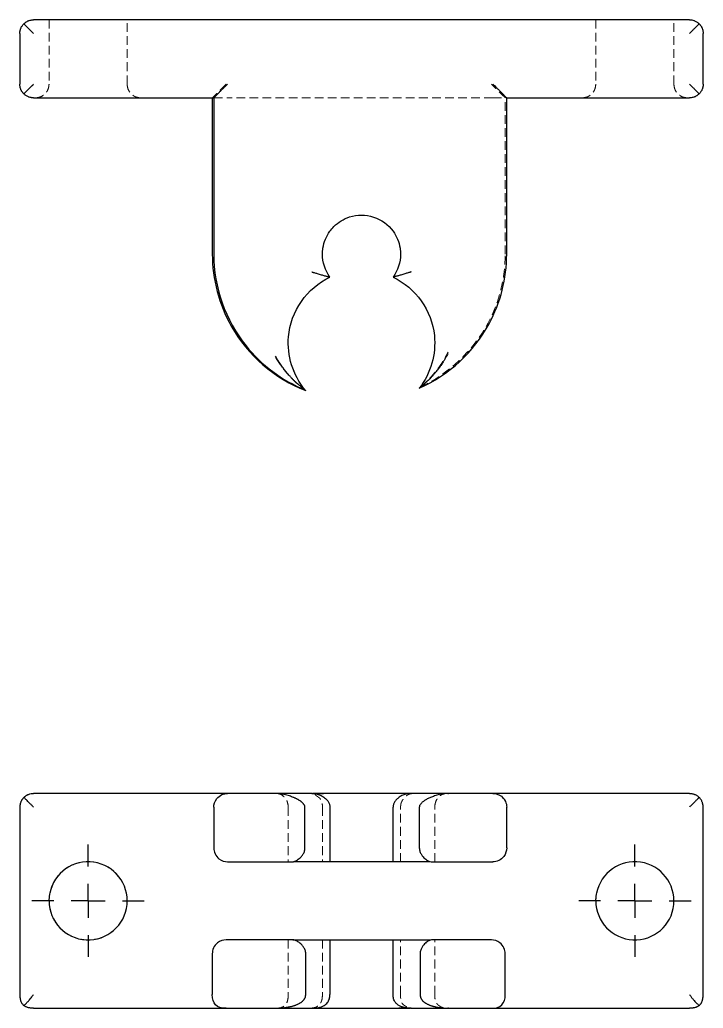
# Model space of a CAD drawing. Header units: millimetres. Extents: x 33 to 251, y 41 to 186.
# Drawn here: x 33 to 133, y 41.3 to 185.8 of the extents above; entities that cross this region are included whole.
import ezdxf

# ---------------------------------------------------------------- set-up
doc = ezdxf.new("R2010")
doc.units = ezdxf.units.MM
doc.linetypes.add('HIDDEN', pattern=[1.905, 1.27, -0.635])
doc.layers.add('10', color=7, linetype='Continuous')

# ---------------------------------------------------------------- blocks, each defined once
blk = doc.blocks.new('SW_CENTERMARKSYMBOL_0')
at = {"layer": '10', "color": 0}
for p, q in [((0, 5), (0, 8.21)), ((0, 0), (0, 2.5)), ((-5, 0), (-8.21, 0)), ((0, 0), (-2.5, 0)), ((0, 0), (0, -2.5)), ((0, 0), (2.5, 0)), ((5, 0), (8.21, 0)), ((0, -5), (0, -8.21))]:
    blk.add_line(p, q, dxfattribs=at)
blk = doc.blocks.new('SW_CENTERMARKSYMBOL_1')
at = {"layer": '10', "color": 0}
for p, q in [((0, 5), (0, 8.21)), ((0, 0), (0, 2.5)), ((-5, 0), (-8.21, 0)), ((0, 0), (-2.5, 0)), ((0, 0), (0, -2.5)), ((0, 0), (2.5, 0)), ((5, 0), (8.21, 0)), ((0, -5), (0, -8.21))]:
    blk.add_line(p, q, dxfattribs=at)

msp = doc.modelspace()

# ---------------------------------------------------------------- linework, layer by layer
at = {"color": 7, "linetype": 'Continuous', "lineweight": 25}
for p, q in [((130.93, 185.77), (35.07, 185.77)), ((33.05, 183.75), (33.05, 176.37)), ((132.95, 176.37), (132.95, 183.75)), ((35.07, 174.35), (61.4, 174.35)), ((61.19, 174.35), (61.19, 151.51)), ((61.4, 174.35), (61.4, 151.51)), ((104.22, 151.51), (104.22, 174.35)), ((104.22, 174.35), (130.93, 174.35)), ((63.42, 72.7), (35.07, 72.7)), ((130.93, 72.7), (102.2, 72.7)), ((33.05, 70.68), (33.05, 43.32)), ((61.4, 70.68), (61.4, 64.73)), ((74.74, 64.73), (74.74, 70.68)), ((78.39, 70.68), (78.39, 62.71)), ((87.61, 62.71), (87.61, 70.68)), ((91.45, 70.68), (91.45, 64.73)), ((104.22, 64.73), (104.22, 70.68)), ((132.95, 43.32), (132.95, 70.68)), ((78.39, 62.71), (73.04, 62.71)), ((87.61, 62.71), (78.39, 62.71)), ((37.34, 57.1), (37.43, 58.02)), ((117.26, 57.1), (117.35, 58.02)), ((78.39, 51.29), (78.39, 43.32)), ((78.39, 51.29), (87.61, 51.29)), ((87.61, 43.32), (87.61, 51.29)), ((87.61, 51.29), (93.14, 51.29)), ((61.19, 49.27), (61.19, 43.32)), ((74.85, 43.32), (74.85, 49.27)), ((91.56, 49.27), (91.56, 43.32)), ((104.01, 43.32), (104.01, 49.27)), ((35.07, 41.3), (63.21, 41.3)), ((101.99, 41.3), (130.93, 41.3))]:
    msp.add_line(p, q, dxfattribs=at)
at = {"color": 7, "linetype": 'HIDDEN', "lineweight": 18}
for p, q in [((37.33, 185.77), (37.33, 176.37)), ((48.75, 176.37), (48.75, 185.77)), ((117.25, 185.77), (117.25, 176.37)), ((128.67, 176.37), (128.67, 185.77)), ((102.2, 174.35), (63.42, 174.35)), ((104.01, 151.51), (104.01, 174.35)), ((72.3, 70.68), (72.3, 62.71)), ((77.29, 70.68), (77.29, 62.71)), ((77.3, 70.68), (77.3, 70.68)), ((88.71, 62.71), (88.71, 70.68)), ((93.7, 62.71), (93.7, 70.68)), ((117.25, 57), (117.36, 58.11)), ((72.3, 51.29), (72.3, 43.32)), ((77.29, 51.29), (77.29, 43.32)), ((88.71, 43.32), (88.71, 51.29)), ((93.7, 43.32), (93.7, 51.29)), ((88.7, 43.32), (88.7, 43.32))]:
    msp.add_line(p, q, dxfattribs=at)
at = {"color": 7, "linetype": 'HIDDEN', "lineweight": 18, "flags": 128}
for points in [[(35.07, 185.77), (35.07, 185.77)], [(130.93, 185.77), (130.93, 185.77)], [(33.05, 183.75), (33.05, 183.75)], [(132.95, 183.75), (132.95, 183.75)], [(33.05, 176.37), (33.05, 176.37)], [(132.95, 176.37), (132.95, 176.37)], [(35.07, 174.35), (35.07, 174.35)], [(130.93, 174.35), (130.93, 174.35)], [(35.07, 72.7), (35.07, 72.7)], [(63.42, 72.7), (63.42, 72.7)], [(102.2, 72.7), (102.2, 72.7)], [(130.93, 72.7), (130.93, 72.7)], [(33.05, 70.68), (33.05, 70.68)], [(61.4, 70.68), (61.4, 70.68)], [(104.22, 70.68), (104.22, 70.68)], [(132.95, 70.68), (132.95, 70.68)], [(61.4, 64.73), (61.4, 64.73)], [(104.22, 64.73), (104.22, 64.73)], [(63.42, 62.71), (63.42, 62.71)], [(93.7, 62.71), (93.68, 62.71), (93.57, 62.71), (93.35, 62.71), (93.05, 62.71)], [(102.2, 62.71), (102.2, 62.71)], [(63.21, 51.29), (63.21, 51.29)], [(72.3, 51.29), (72.3, 51.29), (72.39, 51.29), (72.58, 51.29), (72.87, 51.29), (72.98, 51.29)], [(101.99, 51.29), (101.99, 51.29)], [(61.19, 49.27), (61.19, 49.27)], [(104.01, 49.27), (104.01, 49.27)], [(33.05, 43.32), (33.05, 43.32)], [(61.19, 43.32), (61.19, 43.32)], [(104.01, 43.32), (104.01, 43.32)], [(132.95, 43.32), (132.95, 43.32)], [(35.07, 41.3), (35.07, 41.3)], [(63.21, 41.3), (63.21, 41.3)], [(101.99, 41.3), (101.99, 41.3)], [(130.93, 41.3), (130.93, 41.3)]]:
    msp.add_lwpolyline(points, dxfattribs=at)
at = {"color": 7, "linetype": 'Continuous', "lineweight": 25, "flags": 128}
for points in [[(93.05, 62.71), (93.04, 62.71), (92.64, 62.71), (92.15, 62.71), (91.57, 62.71), (90.91, 62.71), (90.18, 62.71), (89.38, 62.71), (88.52, 62.71), (87.61, 62.71)], [(72.98, 51.29), (73.27, 51.29), (73.76, 51.29), (74.34, 51.29), (75.01, 51.29), (75.75, 51.29), (76.57, 51.29), (77.45, 51.29), (78.39, 51.29)]]:
    msp.add_lwpolyline(points, dxfattribs=at)
at = {"color": 7, "linetype": 'HIDDEN', "lineweight": 18}
msp.add_arc((149.81, 53.29), 25.65, 134.8968, 135.2267, dxfattribs=at)
at = {"color": 7, "linetype": 'Continuous', "lineweight": 25}
for centre, start, end in [((43.04, 57), 179.9997, 168.7503), ((122.96, 57), 179.9991, 168.7509)]:
    msp.add_arc(centre, 5.71, start, end, dxfattribs=at)
for points, knots in [([(33.05, 183.75), (33.05, 183.79), (33.05, 183.87), (33.06, 183.99), (33.08, 184.12), (33.11, 184.24), (33.15, 184.37), (33.2, 184.51), (33.27, 184.67), (33.37, 184.85), (33.49, 185.02), (33.59, 185.12), (33.64, 185.17)], [0, 0, 0, 0, 0.079686, 0.161011, 0.24385, 0.328077, 0.41357, 0.500216, 0.625338, 0.750257, 0.875093, 1, 1, 1, 1]), ([(33.64, 185.17), (33.66, 185.2), (33.72, 185.25), (33.82, 185.33), (33.92, 185.41), (34.04, 185.49), (34.18, 185.56), (34.3, 185.62), (34.47, 185.68), (34.67, 185.73), (34.88, 185.76), (35.01, 185.76), (35.07, 185.77)], [0, 0, 0, 0, 0.064495, 0.136706, 0.216541, 0.303831, 0.398323, 0.499698, 0.56742, 0.749751, 0.88973, 1, 1, 1, 1]), ([(33.64, 185.17), (33.67, 185.15), (33.73, 185.09), (33.82, 184.99), (33.93, 184.88), (34.05, 184.76), (34.18, 184.63), (34.35, 184.46), (34.57, 184.24), (34.81, 183.99), (34.98, 183.83), (35.07, 183.75)], [0, 0, 0, 0, 0.069396, 0.14442, 0.225006, 0.311137, 0.402765, 0.499787, 0.669523, 0.836568, 1, 1, 1, 1]), ([(130.93, 185.77), (130.97, 185.76), (131.05, 185.76), (131.17, 185.75), (131.35, 185.73), (131.53, 185.68), (131.72, 185.61), (131.89, 185.53), (132.07, 185.42), (132.23, 185.3), (132.32, 185.21), (132.36, 185.17)], [0, 0, 0, 0, 0.07026, 0.153594, 0.25029, 0.432717, 0.500358, 0.64983, 0.783468, 0.900361, 1, 1, 1, 1]), ([(130.93, 183.75), (130.97, 183.79), (131.06, 183.87), (131.18, 183.99), (131.3, 184.12), (131.43, 184.24), (131.55, 184.37), (131.7, 184.51), (131.87, 184.67), (132.04, 184.85), (132.21, 185.02), (132.31, 185.12), (132.36, 185.17)], [0, 0, 0, 0, 0.079686, 0.161011, 0.24385, 0.328077, 0.413569, 0.500215, 0.625337, 0.750257, 0.875093, 1, 1, 1, 1]), ([(132.36, 185.17), (132.39, 185.15), (132.45, 185.09), (132.53, 184.99), (132.61, 184.88), (132.68, 184.76), (132.75, 184.63), (132.82, 184.46), (132.89, 184.24), (132.94, 183.99), (132.95, 183.83), (132.95, 183.75)], [0, 0, 0, 0, 0.069396, 0.144419, 0.225005, 0.311135, 0.402764, 0.499786, 0.669522, 0.836568, 1, 1, 1, 1]), ([(33.64, 174.94), (33.61, 174.97), (33.55, 175.03), (33.47, 175.12), (33.39, 175.23), (33.32, 175.35), (33.25, 175.48), (33.18, 175.65), (33.11, 175.87), (33.06, 176.12), (33.05, 176.28), (33.05, 176.37)], [0, 0, 0, 0, 0.06939, 0.14441, 0.224994, 0.311126, 0.402758, 0.499785, 0.669525, 0.836571, 1, 1, 1, 1]), ([(33.64, 174.94), (33.66, 174.97), (33.72, 175.02), (33.82, 175.12), (33.92, 175.22), (34.04, 175.34), (34.18, 175.48), (34.4, 175.7), (34.67, 175.97), (34.93, 176.22), (35.04, 176.34), (35.07, 176.37)], [0, 0, 0, 0, 0.064513, 0.136739, 0.216589, 0.303893, 0.398398, 0.499786, 0.777487, 0.942327, 1, 1, 1, 1]), ([(61.4, 174.35), (61.4, 174.35), (61.4, 174.35), (61.41, 174.36), (61.43, 174.37), (61.45, 174.4), (61.48, 174.43), (61.52, 174.46), (61.56, 174.5), (61.65, 174.59), (61.82, 174.77), (62.09, 175.03), (62.4, 175.35), (62.73, 175.68), (63.04, 175.99), (63.27, 176.22), (63.38, 176.33), (63.42, 176.37)], [0, 0, 0, 0, 0.02917, 0.058799, 0.0889, 0.119494, 0.150614, 0.182305, 0.214621, 0.247626, 0.362631, 0.497303, 0.610105, 0.748484, 0.876157, 0.959323, 1, 1, 1, 1]), ([(102.2, 176.37), (102.24, 176.33), (102.35, 176.22), (102.58, 175.99), (102.89, 175.68), (103.22, 175.35), (103.53, 175.03), (103.8, 174.77), (103.99, 174.57), (104.11, 174.46), (104.17, 174.4), (104.21, 174.35), (104.22, 174.35), (104.22, 174.35)], [0, 0, 0, 0, 0.040731, 0.123913, 0.251561, 0.389921, 0.502787, 0.637435, 0.752509, 0.817781, 0.880554, 0.94122, 1, 1, 1, 1]), ([(130.93, 176.37), (130.98, 176.33), (131.06, 176.24), (131.18, 176.12), (131.3, 176), (131.43, 175.87), (131.56, 175.75), (131.7, 175.6), (131.86, 175.44), (132.03, 175.26), (132.2, 175.09), (132.31, 174.99), (132.36, 174.94)], [0, 0, 0, 0, 0.079683, 0.161007, 0.243846, 0.328074, 0.413568, 0.500217, 0.625347, 0.75027, 0.875103, 1, 1, 1, 1]), ([(132.95, 176.37), (132.95, 176.33), (132.95, 176.24), (132.94, 176.12), (132.92, 176), (132.89, 175.87), (132.85, 175.74), (132.8, 175.6), (132.73, 175.44), (132.63, 175.27), (132.51, 175.1), (132.41, 174.99), (132.36, 174.94)], [0, 0, 0, 0, 0.079683, 0.161007, 0.243846, 0.328074, 0.413569, 0.500217, 0.625347, 0.75027, 0.875103, 1, 1, 1, 1]), ([(35.07, 174.35), (35.03, 174.35), (34.95, 174.35), (34.83, 174.36), (34.65, 174.39), (34.47, 174.43), (34.28, 174.5), (34.11, 174.58), (33.93, 174.7), (33.77, 174.81), (33.68, 174.9), (33.64, 174.94)], [0, 0, 0, 0, 0.070252, 0.153586, 0.25029, 0.432525, 0.500358, 0.649822, 0.783457, 0.900352, 1, 1, 1, 1]), ([(132.36, 174.94), (132.34, 174.91), (132.28, 174.86), (132.18, 174.78), (132.08, 174.7), (131.96, 174.62), (131.82, 174.55), (131.7, 174.49), (131.53, 174.43), (131.33, 174.38), (131.12, 174.35), (130.99, 174.35), (130.93, 174.35)], [0, 0, 0, 0, 0.064502, 0.136716, 0.216552, 0.303841, 0.398328, 0.499698, 0.56761, 0.749751, 0.889739, 1, 1, 1, 1]), ([(78.39, 148.15), (77.67, 149.13), (77.2, 150.6), (77.39, 153.01), (77.97, 154.41), (79.34, 156.02), (81.43, 157.31), (84.89, 157.31), (87.68, 155.27), (88.61, 153.01), (88.8, 150.6), (88.33, 149.13), (87.61, 148.15)], [0, 0, 0, 0, 0.169369, 0.211711, 0.338738, 0.38108, 0.508106, 0.677475, 0.846844, 0.97387, 1.016213, 1.185581, 1.185581, 1.185581, 1.185581]), ([(61.19, 151.51), (61.19, 147.84), (63.44, 139.27), (70.28, 133.33), (74.85, 131.56)], [0, 0, 0, 0, 0.3492608, 0.8149419, 0.8149419, 0.8149419, 0.8149419]), ([(61.4, 151.51), (61.4, 146.68), (64.38, 138.26), (71.38, 133.05), (74.74, 131.68)], [-1.6041868, -1.6041868, -1.6041868, -1.6041868, -1.1446515, -0.8, -0.8, -0.8, -0.8]), ([(91.45, 131.92), (95.77, 133.83), (102.14, 139.73), (104.22, 147.98), (104.22, 151.51)], [0.8, 0.8, 0.8, 0.8, 1.2482602, 1.5844553, 1.5844553, 1.5844553, 1.5844553]), ([(75.72, 148.93), (75.73, 148.92), (75.75, 148.92), (75.79, 148.9), (75.86, 148.88), (75.99, 148.84), (76.19, 148.78), (76.42, 148.71), (76.67, 148.63), (76.95, 148.55), (77.23, 148.47), (77.49, 148.39), (77.72, 148.32), (77.9, 148.27), (78.06, 148.23), (78.18, 148.2), (78.27, 148.18), (78.34, 148.16), (78.38, 148.15), (78.38, 148.15), (78.39, 148.15)], [0, 0, 0, 0, 0.008107, 0.016335, 0.032795, 0.065726, 0.131606, 0.195034, 0.26335, 0.349882, 0.437355, 0.525151, 0.60012, 0.669903, 0.734939, 0.79562, 0.852228, 0.904992, 0.954148, 1, 1, 1, 1]), ([(90.28, 148.92), (90.26, 148.92), (90.22, 148.91), (90.14, 148.88), (90.01, 148.84), (89.81, 148.78), (89.58, 148.71), (89.33, 148.63), (89.05, 148.54), (88.77, 148.46), (88.51, 148.39), (88.29, 148.33), (88.1, 148.28), (87.95, 148.24), (87.83, 148.21), (87.73, 148.18), (87.66, 148.16), (87.62, 148.15), (87.62, 148.15), (87.61, 148.15)], [0, 0, 0, 0, 0.016136, 0.032597, 0.06553, 0.131418, 0.194277, 0.263179, 0.349704, 0.437194, 0.52503, 0.598738, 0.667771, 0.732459, 0.793124, 0.850001, 0.903287, 0.953194, 1, 1, 1, 1]), ([(74.74, 131.68), (72.97, 133.83), (71.51, 138.58), (73.81, 144.88), (76.71, 147.35), (78.39, 148.15)], [0, 0, 0, 0, 0.3463066, 0.5771777, 0.8080487, 0.8080487, 0.8080487, 0.8080487]), ([(87.61, 148.15), (89.26, 147.36), (92.13, 144.94), (94.46, 138.78), (93.13, 134.08), (91.45, 131.92)], [0, 0, 0, 0, 0.227178, 0.4543561, 0.7951231, 0.7951231, 0.7951231, 0.7951231]), ([(74.74, 131.68), (74.74, 131.68), (74.74, 131.68), (74.73, 131.69), (74.7, 131.71), (74.68, 131.73), (74.64, 131.75), (74.59, 131.79), (74.54, 131.82), (74.48, 131.87), (74.41, 131.92), (74.33, 131.98), (74.25, 132.05), (74.16, 132.12), (74.06, 132.2), (73.96, 132.29), (73.85, 132.39), (73.73, 132.49), (73.61, 132.6), (73.48, 132.72), (73.34, 132.85), (73.2, 132.98), (73.01, 133.17), (72.77, 133.42), (72.45, 133.76), (72.08, 134.18), (71.67, 134.7), (71.26, 135.26), (70.9, 135.8), (70.63, 136.23), (70.48, 136.49), (70.42, 136.6)], [0, 0, 0, 0, 0.0088983, 0.0181872, 0.028042, 0.0386094, 0.050008, 0.0623317, 0.0756544, 0.0900337, 0.1055146, 0.1221326, 0.1399153, 0.1588846, 0.1790573, 0.2004419, 0.2230404, 0.246852, 0.2718736, 0.2981003, 0.3255252, 0.3541407, 0.3839378, 0.4396253, 0.5070704, 0.5860007, 0.6760778, 0.7861478, 0.876418, 0.9475122, 1, 1, 1, 1]), ([(95.63, 136.96), (95.58, 136.88), (95.48, 136.68), (95.29, 136.36), (95.05, 135.96), (94.76, 135.49), (94.41, 134.99), (94.04, 134.5), (93.69, 134.07), (93.38, 133.72), (93.1, 133.42), (92.85, 133.17), (92.63, 132.94), (92.41, 132.74), (92.22, 132.56), (92.05, 132.4), (91.89, 132.27), (91.76, 132.16), (91.65, 132.08), (91.57, 132.01), (91.5, 131.96), (91.46, 131.93), (91.46, 131.93), (91.45, 131.92)], [0, 0, 0, 0, 0.040376, 0.092668, 0.157156, 0.234146, 0.323959, 0.413914, 0.492799, 0.560284, 0.616103, 0.667459, 0.715176, 0.759215, 0.799549, 0.836169, 0.869103, 0.898439, 0.924325, 0.946984, 0.96676, 0.984176, 1, 1, 1, 1]), ([(74.85, 131.56), (74.84, 131.56), (74.83, 131.57), (74.76, 131.66), (74.74, 131.69)], [0, 0, 0, 0, 0.61317, 1, 1, 1, 1]), ([(33.64, 72.11), (33.66, 72.13), (33.72, 72.19), (33.82, 72.27), (33.92, 72.35), (34.04, 72.42), (34.18, 72.5), (34.4, 72.6), (34.67, 72.67), (34.93, 72.7), (35.04, 72.7), (35.07, 72.7)], [0, 0, 0, 0, 0.064513, 0.136739, 0.216589, 0.303893, 0.398398, 0.499786, 0.777487, 0.942327, 1, 1, 1, 1]), ([(61.4, 70.68), (61.4, 71.09), (61.64, 71.87), (62.56, 72.59), (63.15, 72.7), (63.42, 72.7)], [0, 0, 0, 0, 0.428571, 0.714286, 1, 1, 1, 1]), ([(70.42, 72.7), (69.33, 72.7), (68.34, 72.7), (66.61, 72.7), (64.39, 72.7), (63.42, 72.7), (63.42, 72.7)], [0, 0, 0, 0, 0.25, 0.25, 0.5, 1, 1, 1, 1]), ([(74.74, 70.68), (74.74, 70.7), (74.74, 70.75), (74.73, 70.81), (74.7, 70.88), (74.68, 70.95), (74.64, 71.01), (74.59, 71.08), (74.54, 71.15), (74.48, 71.22), (74.41, 71.29), (74.33, 71.36), (74.25, 71.44), (74.16, 71.51), (74.06, 71.58), (73.96, 71.65), (73.85, 71.72), (73.73, 71.79), (73.61, 71.86), (73.48, 71.92), (73.34, 71.99), (73.2, 72.05), (73.01, 72.13), (72.77, 72.23), (72.45, 72.33), (72.08, 72.44), (71.67, 72.55), (71.26, 72.63), (70.9, 72.67), (70.63, 72.7), (70.48, 72.7), (70.42, 72.7)], [0, 0, 0, 0, 0.0088983, 0.0181872, 0.028042, 0.0386094, 0.050008, 0.0623317, 0.0756544, 0.0900337, 0.1055146, 0.1221326, 0.1399153, 0.1588846, 0.1790573, 0.2004419, 0.2230404, 0.246852, 0.2718736, 0.2981003, 0.3255252, 0.3541407, 0.3839378, 0.4396253, 0.5070704, 0.5860007, 0.6760778, 0.7861478, 0.876418, 0.9475122, 1, 1, 1, 1]), ([(75.72, 72.7), (75.2, 72.7), (74.15, 72.7), (72.83, 72.7), (71.77, 72.7), (70.99, 72.7), (70.72, 72.7), (70.6, 72.7)], [0, 0, 0, 0, 0.208591, 0.417086, 0.625712, 0.834519, 1, 1, 1, 1]), ([(75.72, 72.7), (75.73, 72.7), (75.75, 72.7), (75.79, 72.7), (75.86, 72.7), (75.99, 72.69), (76.19, 72.67), (76.42, 72.62), (76.67, 72.55), (76.95, 72.45), (77.23, 72.31), (77.49, 72.15), (77.72, 71.97), (77.9, 71.79), (78.06, 71.61), (78.18, 71.42), (78.27, 71.23), (78.34, 71.04), (78.38, 70.86), (78.38, 70.74), (78.39, 70.68)], [0, 0, 0, 0, 0.008107, 0.016335, 0.032795, 0.065726, 0.131606, 0.195034, 0.26335, 0.349882, 0.437355, 0.525151, 0.60012, 0.669903, 0.734939, 0.79562, 0.852228, 0.904992, 0.954148, 1, 1, 1, 1]), ([(90.18, 72.7), (90.14, 72.7), (89.95, 72.7), (89.34, 72.7), (88.39, 72.7), (87.22, 72.7), (85.9, 72.7), (84.48, 72.7), (83, 72.7), (81.52, 72.7), (80.1, 72.7), (78.78, 72.7), (77.61, 72.7), (76.66, 72.7), (76.05, 72.7), (75.86, 72.7), (75.82, 72.7)], [0, 0, 0, 0, 0.023576, 0.102714, 0.182029, 0.261547, 0.341048, 0.420471, 0.499962, 0.579444, 0.658795, 0.738139, 0.817639, 0.897263, 0.976408, 1, 1, 1, 1]), ([(81.93, 72.7), (81.66, 72.7), (81.03, 72.69), (80.1, 72.69), (79.18, 72.68), (78.39, 72.68), (77.73, 72.66), (77.2, 72.65), (76.81, 72.63), (76.56, 72.61), (76.47, 72.59), (76.44, 72.59)], [0, 0, 0, 0, 0.105566, 0.247189, 0.38261, 0.51154, 0.633654, 0.748456, 0.855043, 0.953275, 1, 1, 1, 1]), ([(90.28, 72.7), (90.26, 72.7), (90.22, 72.7), (90.14, 72.7), (90.01, 72.69), (89.81, 72.67), (89.58, 72.62), (89.33, 72.55), (89.05, 72.45), (88.77, 72.31), (88.51, 72.15), (88.29, 71.98), (88.1, 71.8), (87.95, 71.61), (87.83, 71.42), (87.73, 71.23), (87.66, 71.04), (87.62, 70.86), (87.62, 70.74), (87.61, 70.68)], [0, 0, 0, 0, 0.016136, 0.032597, 0.06553, 0.131418, 0.194277, 0.263179, 0.349704, 0.437194, 0.52503, 0.598738, 0.667771, 0.732459, 0.793124, 0.850001, 0.903287, 0.953194, 1, 1, 1, 1]), ([(95.62, 72.7), (95.76, 72.7), (95.75, 72.7), (95.41, 72.7), (95.08, 72.7), (94.14, 72.7), (93.53, 72.7), (92.07, 72.7), (91.22, 72.7), (90.28, 72.7)], [0, 0, 0, 0, 0.25, 0.25, 0.5, 0.5, 0.75, 0.75, 1, 1, 1, 1]), ([(95.63, 72.7), (95.58, 72.7), (95.48, 72.7), (95.29, 72.68), (95.05, 72.66), (94.76, 72.61), (94.41, 72.54), (94.04, 72.44), (93.69, 72.33), (93.38, 72.22), (93.1, 72.12), (92.85, 72.01), (92.63, 71.89), (92.41, 71.77), (92.22, 71.65), (92.05, 71.53), (91.89, 71.41), (91.76, 71.28), (91.65, 71.16), (91.57, 71.04), (91.5, 70.92), (91.46, 70.8), (91.46, 70.72), (91.45, 70.68)], [0, 0, 0, 0, 0.040376, 0.092668, 0.157156, 0.234146, 0.323959, 0.413914, 0.492799, 0.560284, 0.616103, 0.667459, 0.715176, 0.759215, 0.799549, 0.836169, 0.869103, 0.898439, 0.924325, 0.946984, 0.96676, 0.984176, 1, 1, 1, 1]), ([(102.2, 72.7), (102.2, 72.7), (101.61, 72.7), (99.92, 72.7), (99.22, 72.7), (97.59, 72.7), (96.65, 72.7), (95.62, 72.7)], [0, 0, 0, 0, 0.5, 0.5, 0.75, 0.75, 1, 1, 1, 1]), ([(102.2, 72.7), (102.61, 72.7), (103.39, 72.47), (104.11, 71.55), (104.22, 70.95), (104.22, 70.68)], [0, 0, 0, 0, 0.428571, 0.714286, 1, 1, 1, 1]), ([(130.93, 72.7), (130.98, 72.7), (131.06, 72.7), (131.18, 72.68), (131.3, 72.66), (131.43, 72.64), (131.56, 72.6), (131.7, 72.55), (131.86, 72.48), (132.03, 72.38), (132.2, 72.26), (132.31, 72.16), (132.36, 72.11)], [0, 0, 0, 0, 0.079683, 0.161007, 0.243846, 0.328074, 0.413568, 0.500217, 0.625347, 0.75027, 0.875103, 1, 1, 1, 1]), ([(33.64, 72.11), (33.61, 72.08), (33.55, 72.02), (33.47, 71.92), (33.39, 71.81), (33.32, 71.69), (33.25, 71.57), (33.18, 71.39), (33.11, 71.18), (33.06, 70.93), (33.05, 70.76), (33.05, 70.68)], [0, 0, 0, 0, 0.06939, 0.14441, 0.224994, 0.311126, 0.402758, 0.499785, 0.669525, 0.836571, 1, 1, 1, 1]), ([(35.07, 70.68), (35.03, 70.72), (34.95, 70.79), (34.83, 70.92), (34.65, 71.1), (34.47, 71.27), (34.28, 71.47), (34.11, 71.64), (33.93, 71.82), (33.77, 71.98), (33.68, 72.07), (33.64, 72.11)], [0, 0, 0, 0, 0.070252, 0.153586, 0.25029, 0.432525, 0.500358, 0.649822, 0.783457, 0.900352, 1, 1, 1, 1]), ([(132.36, 72.11), (132.34, 72.08), (132.28, 72.02), (132.18, 71.93), (132.08, 71.82), (131.96, 71.7), (131.82, 71.57), (131.7, 71.44), (131.53, 71.27), (131.33, 71.08), (131.12, 70.86), (130.99, 70.74), (130.93, 70.68)], [0, 0, 0, 0, 0.064502, 0.136716, 0.216552, 0.303841, 0.398328, 0.499698, 0.56761, 0.749751, 0.889739, 1, 1, 1, 1]), ([(132.95, 70.68), (132.95, 70.72), (132.95, 70.8), (132.94, 70.92), (132.92, 71.05), (132.89, 71.17), (132.85, 71.3), (132.8, 71.45), (132.73, 71.61), (132.63, 71.79), (132.51, 71.95), (132.41, 72.06), (132.36, 72.11)], [0, 0, 0, 0, 0.079683, 0.161007, 0.243846, 0.328074, 0.413569, 0.500217, 0.625347, 0.75027, 0.875103, 1, 1, 1, 1]), ([(61.4, 64.73), (61.4, 64.46), (61.51, 63.86), (62.23, 62.94), (63.01, 62.71), (63.42, 62.71)], [0, 0, 0, 0, 0.285714, 0.571429, 1, 1, 1, 1]), ([(72.95, 62.71), (73.08, 62.71), (73.22, 62.75), (73.54, 62.91), (73.72, 63.02), (73.98, 63.24), (74.07, 63.33), (74.25, 63.52), (74.34, 63.63), (74.51, 63.88), (74.59, 64.03), (74.7, 64.35), (74.74, 64.54), (74.74, 64.73)], [0, 0, 0, 0, 0.25, 0.25, 0.5, 0.5, 0.625, 0.625, 0.75, 0.75, 0.875, 0.875, 1, 1, 1, 1]), ([(91.45, 64.73), (91.45, 64.54), (91.49, 64.35), (91.6, 64.03), (91.68, 63.88), (91.84, 63.63), (91.92, 63.52), (92.09, 63.33), (92.18, 63.24), (92.44, 63.02), (92.6, 62.91), (92.9, 62.75), (93.04, 62.71), (93.16, 62.71)], [0, 0, 0, 0, 0.125, 0.125, 0.25, 0.25, 0.375, 0.375, 0.5, 0.5, 0.75, 0.75, 1, 1, 1, 1]), ([(104.22, 64.73), (104.22, 64.32), (103.99, 63.54), (103.07, 62.82), (102.47, 62.71), (102.2, 62.71)], [0, 0, 0, 0, 0.428571, 0.714286, 1, 1, 1, 1]), ([(63.42, 62.71), (63.42, 62.71), (64.31, 62.71), (67.63, 62.71), (70.07, 62.71), (72.95, 62.71)], [0, 0, 0, 0, 0.5, 0.5, 1, 1, 1, 1]), ([(93.16, 62.71), (95.91, 62.71), (98.22, 62.71), (101.37, 62.71), (102.21, 62.71), (102.21, 62.71)], [0, 0, 0, 0, 0.5, 0.5, 1, 1, 1, 1]), ([(63.21, 51.29), (62.8, 51.29), (62.02, 51.06), (61.3, 50.14), (61.19, 49.54), (61.19, 49.27)], [0, 0, 0, 0, 0.428571, 0.714286, 1, 1, 1, 1]), ([(73, 51.29), (70.05, 51.29), (67.54, 51.29), (64.12, 51.29), (63.2, 51.29), (63.2, 51.29)], [0, 0, 0, 0, 0.5, 0.5, 1, 1, 1, 1]), ([(74.85, 49.27), (74.85, 49.46), (74.81, 49.65), (74.69, 49.97), (74.61, 50.12), (74.44, 50.37), (74.35, 50.48), (74.17, 50.67), (74.07, 50.76), (73.8, 50.98), (73.62, 51.09), (73.29, 51.25), (73.14, 51.29), (73, 51.29)], [0, 0, 0, 0, 0.125, 0.125, 0.25, 0.25, 0.375, 0.375, 0.5, 0.5, 0.75, 0.75, 1, 1, 1, 1]), ([(93.21, 51.29), (93.1, 51.29), (92.97, 51.25), (92.68, 51.09), (92.52, 50.98), (92.27, 50.76), (92.19, 50.67), (92.02, 50.48), (91.94, 50.37), (91.78, 50.12), (91.71, 49.97), (91.6, 49.65), (91.56, 49.46), (91.56, 49.27)], [0, 0, 0, 0, 0.25, 0.25, 0.5, 0.5, 0.625, 0.625, 0.75, 0.75, 0.875, 0.875, 1, 1, 1, 1]), ([(101.99, 51.29), (101.99, 51.29), (101.18, 51.29), (98.13, 51.29), (95.89, 51.29), (93.21, 51.29)], [0, 0, 0, 0, 0.5, 0.5, 1, 1, 1, 1]), ([(104.01, 49.27), (104.01, 49.54), (103.9, 50.14), (103.18, 51.06), (102.4, 51.29), (101.99, 51.29)], [0, 0, 0, 0, 0.285714, 0.571429, 1, 1, 1, 1]), ([(33.05, 43.32), (33.05, 43.26), (33.05, 43.14), (33.06, 42.97), (33.08, 42.81), (33.11, 42.67), (33.14, 42.54), (33.18, 42.38), (33.25, 42.2), (33.36, 42.01), (33.48, 41.84), (33.59, 41.75), (33.64, 41.7)], [0, 0, 0, 0, 0.097057, 0.188937, 0.275501, 0.356627, 0.432222, 0.502219, 0.636282, 0.763618, 0.884659, 1, 1, 1, 1]), ([(33.64, 41.7), (33.67, 41.73), (33.73, 41.78), (33.83, 41.86), (33.93, 41.96), (34.03, 42.06), (34.14, 42.17), (34.26, 42.29), (34.41, 42.45), (34.6, 42.68), (34.83, 42.98), (34.98, 43.2), (35.07, 43.32)], [0, 0, 0, 0, 0.063358, 0.129307, 0.197858, 0.269002, 0.342726, 0.419012, 0.497895, 0.646751, 0.814263, 1, 1, 1, 1]), ([(70.45, 41.3), (70.51, 41.3), (70.63, 41.3), (70.82, 41.31), (71.01, 41.32), (71.2, 41.33), (71.39, 41.35), (71.58, 41.37), (71.77, 41.39), (71.95, 41.42), (72.14, 41.45), (72.32, 41.48), (72.49, 41.52), (72.67, 41.55), (72.84, 41.6), (73, 41.64), (73.16, 41.69), (73.32, 41.74), (73.46, 41.8), (73.61, 41.86), (73.74, 41.92), (73.87, 41.98), (73.99, 42.05), (74.11, 42.12), (74.21, 42.19), (74.31, 42.27), (74.4, 42.35), (74.49, 42.43), (74.56, 42.52), (74.63, 42.61), (74.69, 42.7), (74.74, 42.79), (74.78, 42.89), (74.81, 42.99), (74.83, 43.1), (74.84, 43.21), (74.85, 43.28), (74.85, 43.32)], [0, 0, 0, 0, 0.048824, 0.096435, 0.142817, 0.187958, 0.231845, 0.274467, 0.315816, 0.355883, 0.394663, 0.432149, 0.468339, 0.503231, 0.536825, 0.569123, 0.600129, 0.62985, 0.658296, 0.685477, 0.71141, 0.736115, 0.759619, 0.781954, 0.80316, 0.823287, 0.842393, 0.86055, 0.877841, 0.894368, 0.910244, 0.925601, 0.940583, 0.95535, 0.970064, 0.984893, 1, 1, 1, 1]), ([(75.72, 41.3), (75.73, 41.3), (75.77, 41.3), (75.86, 41.3), (76.01, 41.31), (76.28, 41.32), (76.67, 41.37), (77.13, 41.49), (77.52, 41.68), (77.81, 41.89), (78.03, 42.12), (78.19, 42.38), (78.31, 42.67), (78.37, 42.99), (78.38, 43.21), (78.39, 43.32)], [0, 0, 0, 0, 0.008531, 0.032953, 0.07251, 0.126001, 0.252265, 0.390267, 0.503503, 0.591705, 0.673668, 0.752823, 0.832175, 0.914043, 1, 1, 1, 1]), ([(90.28, 41.3), (90.26, 41.3), (90.18, 41.3), (90, 41.31), (89.71, 41.32), (89.31, 41.38), (88.87, 41.5), (88.43, 41.7), (88.07, 41.98), (87.82, 42.33), (87.69, 42.67), (87.63, 42.98), (87.62, 43.2), (87.61, 43.32)], [0, 0, 0, 0, 0.017004, 0.06619, 0.144216, 0.252386, 0.393498, 0.503627, 0.635212, 0.750884, 0.8298, 0.912183, 1, 1, 1, 1]), ([(91.56, 43.32), (91.56, 43.28), (91.57, 43.21), (91.58, 43.1), (91.6, 42.99), (91.63, 42.89), (91.67, 42.79), (91.72, 42.7), (91.77, 42.6), (91.83, 42.51), (91.9, 42.43), (91.98, 42.34), (92.07, 42.27), (92.16, 42.19), (92.27, 42.12), (92.37, 42.05), (92.49, 41.98), (92.61, 41.91), (92.74, 41.85), (92.87, 41.8), (93.01, 41.74), (93.16, 41.69), (93.31, 41.64), (93.46, 41.59), (93.62, 41.55), (93.78, 41.51), (93.95, 41.48), (94.12, 41.44), (94.29, 41.41), (94.46, 41.39), (94.63, 41.36), (94.81, 41.34), (94.98, 41.33), (95.15, 41.32), (95.32, 41.31), (95.49, 41.3), (95.6, 41.3), (95.65, 41.3)], [0, 0, 0, 0, 0.015183, 0.03008, 0.044854, 0.059671, 0.074697, 0.090089, 0.105993, 0.122541, 0.139849, 0.158018, 0.177132, 0.197264, 0.218472, 0.240808, 0.26431, 0.289013, 0.314941, 0.342117, 0.370555, 0.400269, 0.431265, 0.463553, 0.497134, 0.532011, 0.568184, 0.605651, 0.644408, 0.68445, 0.725771, 0.768361, 0.812213, 0.857315, 0.903656, 0.951222, 1, 1, 1, 1]), ([(130.93, 43.32), (130.98, 43.26), (131.06, 43.14), (131.18, 42.97), (131.3, 42.82), (131.41, 42.67), (131.52, 42.54), (131.66, 42.38), (131.83, 42.2), (132.02, 42.01), (132.2, 41.84), (132.31, 41.75), (132.36, 41.7)], [0, 0, 0, 0, 0.095113, 0.18576, 0.271851, 0.353321, 0.430127, 0.502254, 0.638543, 0.766952, 0.88745, 1, 1, 1, 1]), ([(132.36, 41.7), (132.39, 41.72), (132.44, 41.77), (132.51, 41.84), (132.58, 41.92), (132.64, 42.01), (132.7, 42.1), (132.75, 42.2), (132.79, 42.31), (132.84, 42.46), (132.9, 42.68), (132.94, 42.98), (132.95, 43.2), (132.95, 43.32)], [0, 0, 0, 0, 0.057001, 0.115376, 0.175167, 0.236457, 0.299326, 0.363835, 0.43003, 0.497942, 0.643458, 0.811096, 1, 1, 1, 1]), ([(35.07, 41.3), (34.99, 41.3), (34.85, 41.3), (34.64, 41.32), (34.44, 41.35), (34.25, 41.39), (34.08, 41.45), (33.92, 41.52), (33.77, 41.6), (33.68, 41.67), (33.64, 41.7)], [0, 0, 0, 0, 0.1516741, 0.2949344, 0.4300416, 0.5573475, 0.677316, 0.7905457, 0.8977943, 1, 1, 1, 1]), ([(63.21, 41.3), (63.21, 41.3), (63.87, 41.3), (65.74, 41.3), (66.51, 41.3), (68.31, 41.3), (69.33, 41.3), (70.46, 41.3)], [0, 0, 0, 0, 0.5, 0.5, 0.75, 0.75, 1, 1, 1, 1]), ([(70.59, 41.3), (70.68, 41.3), (70.9, 41.3), (71.61, 41.3), (72.68, 41.3), (74.05, 41.3), (75.16, 41.3), (75.72, 41.3)], [0, 0, 0, 0, 0.130081, 0.340259, 0.560256, 0.780078, 1, 1, 1, 1]), ([(75.82, 41.3), (75.86, 41.3), (76.05, 41.3), (76.66, 41.3), (77.61, 41.3), (78.78, 41.3), (80.1, 41.3), (81.52, 41.3), (83, 41.3), (84.48, 41.3), (85.9, 41.3), (87.22, 41.3), (88.39, 41.3), (89.35, 41.3), (89.95, 41.3), (90.14, 41.3), (90.18, 41.3)], [0, 0, 0, 0, 0.023455, 0.102863, 0.182293, 0.261806, 0.341261, 0.420617, 0.500029, 0.579459, 0.658834, 0.738246, 0.817664, 0.897026, 0.976486, 1, 1, 1, 1]), ([(82.88, 41.3), (83.17, 41.3), (83.84, 41.3), (84.85, 41.3), (85.87, 41.31), (86.77, 41.31), (87.54, 41.32), (88.18, 41.33), (88.69, 41.35), (89.06, 41.36), (89.26, 41.38), (89.32, 41.39), (89.32, 41.39)], [0, 0, 0, 0, 0.101134, 0.235288, 0.363824, 0.486483, 0.60287, 0.712598, 0.81541, 0.911182, 0.999733, 1, 1, 1, 1]), ([(90.28, 41.3), (91.21, 41.3), (92.05, 41.3), (93.49, 41.3), (94.1, 41.3), (95.04, 41.3), (95.37, 41.3), (95.74, 41.3), (95.77, 41.3), (95.64, 41.3)], [0, 0, 0, 0, 0.25, 0.25, 0.5, 0.5, 0.75, 0.75, 1, 1, 1, 1]), ([(94.73, 41.3), (94.81, 41.3), (94.96, 41.31), (95.03, 41.31), (95.02, 41.32), (95.01, 41.32)], [0, 0, 0, 0, 0.457999, 0.925909, 1, 1, 1, 1]), ([(95.65, 41.3), (96.65, 41.3), (97.55, 41.3), (99.12, 41.3), (101.12, 41.3), (101.99, 41.3), (101.99, 41.3)], [0, 0, 0, 0, 0.25, 0.25, 0.5, 1, 1, 1, 1]), ([(132.36, 41.7), (132.33, 41.68), (132.27, 41.63), (132.18, 41.57), (132.08, 41.52), (131.98, 41.47), (131.87, 41.43), (131.75, 41.39), (131.63, 41.36), (131.5, 41.34), (131.37, 41.32), (131.23, 41.31), (131.08, 41.3), (130.98, 41.3), (130.93, 41.3)], [0, 0, 0, 0, 0.067638, 0.137361, 0.209476, 0.284251, 0.361919, 0.442679, 0.526702, 0.61413, 0.705084, 0.799662, 0.897946, 1, 1, 1, 1])]:
    msp.add_open_spline(points, degree=3, knots=knots, dxfattribs=at)
at = {"color": 7, "linetype": 'HIDDEN', "lineweight": 18}
for points, knots in [([(37.33, 176.37), (37.3, 176.11), (37.25, 175.72), (37.01, 175.25), (36.75, 174.93), (36.42, 174.67), (35.95, 174.41), (35.56, 174.37), (35.31, 174.35)], [0, 0, 0, 0, 0.240464, 0.368763, 0.499736, 0.631628, 0.760619, 1, 1, 1, 1]), ([(50.75, 174.35), (50.5, 174.37), (50.11, 174.41), (49.64, 174.67), (49.32, 174.93), (49.06, 175.25), (48.81, 175.72), (48.77, 176.11), (48.74, 176.37)], [0, 0, 0, 0, 0.2392135, 0.3681408, 0.4999892, 0.6310465, 0.7594847, 1, 1, 1, 1]), ([(63.21, 176.37), (63.14, 176.29), (63, 176.15), (62.8, 175.95), (62.6, 175.76), (62.42, 175.58), (62.26, 175.41), (62.1, 175.26), (61.96, 175.11), (61.8, 174.95), (61.63, 174.79), (61.47, 174.62), (61.34, 174.5), (61.25, 174.41), (61.2, 174.36), (61.19, 174.35), (61.19, 174.35)], [0, 0, 0, 0, 0.076225, 0.148299, 0.216349, 0.280543, 0.341095, 0.398273, 0.452415, 0.503932, 0.585587, 0.663053, 0.739685, 0.81914, 0.904915, 1, 1, 1, 1]), ([(104.01, 174.35), (104.01, 174.35), (104.01, 174.35), (104, 174.36), (103.98, 174.38), (103.95, 174.41), (103.92, 174.44), (103.88, 174.48), (103.83, 174.53), (103.77, 174.59), (103.71, 174.65), (103.64, 174.72), (103.56, 174.8), (103.47, 174.89), (103.32, 175.03), (103.09, 175.26), (102.76, 175.59), (102.39, 175.96), (102.13, 176.23), (101.99, 176.37)], [0, 0, 0, 0, 0.045361, 0.088408, 0.129392, 0.16859, 0.206309, 0.24288, 0.278653, 0.313994, 0.349265, 0.384825, 0.421011, 0.458134, 0.496476, 0.602623, 0.720495, 0.852473, 1, 1, 1, 1]), ([(117.25, 176.37), (117.22, 176.11), (117.18, 175.72), (116.93, 175.25), (116.67, 174.93), (116.35, 174.67), (115.88, 174.41), (115.49, 174.37), (115.24, 174.35)], [0, 0, 0, 0, 0.240464, 0.368763, 0.499736, 0.631628, 0.760619, 1, 1, 1, 1]), ([(130.68, 174.35), (130.43, 174.37), (130.03, 174.41), (129.57, 174.67), (129.24, 174.93), (128.98, 175.25), (128.73, 175.72), (128.69, 176.11), (128.66, 176.37)], [0, 0, 0, 0, 0.2392135, 0.3681406, 0.499989, 0.6310464, 0.7594847, 1, 1, 1, 1]), ([(61.4, 174.35), (61.4, 174.35), (61.54, 174.35), (61.84, 174.35), (62.03, 174.35), (62.29, 174.35), (62.57, 174.35), (62.85, 174.35), (63.15, 174.35), (63.42, 174.35)], [-0.1114279, -0.1114279, -0.1114279, -0.1114279, -0.0636731, -0.0636731, -0.0636731, -0.0318365, -0.0318365, -0.0318365, 0, 0, 0, 0]), ([(102.2, 174.35), (102.47, 174.35), (102.77, 174.35), (103.05, 174.35), (103.33, 174.35), (103.59, 174.35), (103.79, 174.35), (104.08, 174.35), (104.22, 174.35), (104.22, 174.35)], [-0.1114279, -0.1114279, -0.1114279, -0.1114279, -0.0795914, -0.0795914, -0.0795914, -0.0477548, -0.0477548, -0.0477548, 0, 0, 0, 0]), ([(91.56, 132.07), (95.78, 134.02), (101.99, 139.9), (104.01, 148.03), (104.01, 151.51)], [0.8, 0.8, 0.8, 0.8, 1.2418874, 1.5733029, 1.5733029, 1.5733029, 1.5733029]), ([(70.45, 136.4), (70.51, 136.3), (70.63, 136.09), (70.82, 135.8), (71.01, 135.51), (71.2, 135.24), (71.39, 134.98), (71.58, 134.73), (71.77, 134.49), (71.95, 134.27), (72.14, 134.05), (72.32, 133.84), (72.49, 133.65), (72.67, 133.47), (72.84, 133.29), (73, 133.13), (73.16, 132.97), (73.32, 132.82), (73.46, 132.69), (73.61, 132.56), (73.74, 132.44), (73.87, 132.33), (73.99, 132.22), (74.11, 132.13), (74.21, 132.04), (74.31, 131.96), (74.4, 131.89), (74.49, 131.83), (74.56, 131.77), (74.63, 131.72), (74.69, 131.67), (74.74, 131.64), (74.78, 131.61), (74.81, 131.58), (74.83, 131.57), (74.84, 131.56), (74.85, 131.56), (74.85, 131.56)], [0, 0, 0, 0, 0.048824, 0.096435, 0.142817, 0.187958, 0.231845, 0.274467, 0.315816, 0.355883, 0.394663, 0.432149, 0.468339, 0.503231, 0.536825, 0.569123, 0.600129, 0.62985, 0.658296, 0.685477, 0.71141, 0.736115, 0.759619, 0.781954, 0.80316, 0.823287, 0.842393, 0.86055, 0.877841, 0.894368, 0.910244, 0.925601, 0.940583, 0.95535, 0.970064, 0.984893, 1, 1, 1, 1]), ([(91.56, 132.07), (91.56, 132.07), (91.57, 132.07), (91.58, 132.08), (91.6, 132.1), (91.63, 132.12), (91.67, 132.16), (91.72, 132.2), (91.77, 132.24), (91.83, 132.3), (91.9, 132.36), (91.98, 132.43), (92.07, 132.51), (92.16, 132.59), (92.27, 132.69), (92.37, 132.79), (92.49, 132.9), (92.61, 133.02), (92.74, 133.15), (92.87, 133.28), (93.01, 133.43), (93.16, 133.59), (93.31, 133.75), (93.46, 133.93), (93.62, 134.11), (93.78, 134.31), (93.95, 134.51), (94.12, 134.73), (94.29, 134.95), (94.46, 135.19), (94.63, 135.44), (94.81, 135.7), (94.98, 135.97), (95.15, 136.26), (95.32, 136.55), (95.49, 136.86), (95.6, 137.07), (95.65, 137.17)], [0, 0, 0, 0, 0.015183, 0.03008, 0.044854, 0.059671, 0.074697, 0.090089, 0.105993, 0.122541, 0.139849, 0.158018, 0.177132, 0.197264, 0.218472, 0.240808, 0.26431, 0.289013, 0.314941, 0.342117, 0.370555, 0.400269, 0.431265, 0.463553, 0.497134, 0.532011, 0.568184, 0.605651, 0.644408, 0.68445, 0.725771, 0.768361, 0.812213, 0.857315, 0.903656, 0.951222, 1, 1, 1, 1]), ([(73.39, 133.78), (73.37, 133.82), (73.23, 134.09), (73.11, 134.4), (73, 134.66)], [0, 0, 0, 0, 0.128578, 1, 1, 1, 1]), ([(70.6, 72.7), (70.56, 72.7), (70.33, 72.7), (70.22, 72.7), (70.36, 72.7), (70.43, 72.7)], [0, 0, 0, 0, 0.108469, 0.554195, 1, 1, 1, 1]), ([(70.58, 72.7), (70.78, 72.67), (71.18, 72.62), (71.8, 72.15), (72.22, 71.46), (72.27, 70.93), (72.3, 70.68)], [0, 0, 0, 0, 0.251541, 0.509168, 0.761291, 1, 1, 1, 1]), ([(76.44, 72.59), (76.41, 72.58), (76.32, 72.57), (76.26, 72.54), (76.23, 72.49), (76.31, 72.41), (76.49, 72.3), (76.66, 72.18), (76.77, 72.1), (76.87, 72), (76.97, 71.9), (77.04, 71.79), (77.13, 71.63), (77.21, 71.42), (77.28, 71.08), (77.29, 70.84), (77.29, 70.68)], [0, 0, 0, 0, 0.060594, 0.175068, 0.277839, 0.446699, 0.566205, 0.610287, 0.646108, 0.675609, 0.700995, 0.724586, 0.74839, 0.800921, 0.862051, 1, 1, 1, 1]), ([(88.71, 70.68), (88.72, 70.83), (88.73, 71.05), (88.82, 71.37), (88.94, 71.63), (89.1, 71.88), (89.28, 72.11), (89.49, 72.3), (89.69, 72.44), (89.86, 72.53), (89.97, 72.58), (90.06, 72.61), (90.13, 72.63), (90.2, 72.64), (90.29, 72.66), (90.41, 72.68), (90.52, 72.69), (90.59, 72.7), (90.61, 72.7), (90.61, 72.7)], [0, 0, 0, 0, 0.107454, 0.16381, 0.225642, 0.299984, 0.390199, 0.486036, 0.573196, 0.609836, 0.641889, 0.657349, 0.673476, 0.691303, 0.711848, 0.764449, 0.837245, 0.934818, 1, 1, 1, 1]), ([(93.7, 70.68), (93.73, 70.94), (93.78, 71.46), (94.19, 72.15), (94.73, 72.57), (95.05, 72.62), (95.16, 72.64)], [0, 0, 0, 0, 0.267608, 0.550208, 0.8388183, 1, 1, 1, 1]), ([(132.06, 71.81), (132.07, 71.81), (132.18, 71.92), (132.27, 72.02), (132.36, 72.11)], [0, 0, 0, 0, 0.059911, 1, 1, 1, 1]), ([(37.33, 57), (37.33, 57.85), (37.72, 59.56), (39.36, 61.62), (41.72, 62.76), (44.35, 62.76), (46.71, 61.62), (48.92, 58.87), (48.92, 55.75), (47.2, 52.78), (44.94, 51.24), (41.72, 51.25), (39.36, 52.38), (37.96, 54.14), (37.53, 55.42), (37.44, 55.89)], [0, 0, 0, 0, 0.120942, 0.241884, 0.362825, 0.483767, 0.604709, 0.725651, 0.967535, 1.007849, 1.209418, 1.33036, 1.451302, 1.572244, 1.640277, 1.640277, 1.640277, 1.640277]), ([(72.3, 43.32), (72.28, 43), (72.25, 42.42), (71.9, 41.74), (71.31, 41.35), (70.82, 41.32), (70.56, 41.3)], [0, 0, 0, 0, 0.264886, 0.492709, 0.72455, 1, 1, 1, 1]), ([(77.29, 43.32), (77.28, 43.13), (77.28, 42.85), (77.2, 42.48), (77.1, 42.21), (76.97, 41.98), (76.81, 41.79), (76.64, 41.63), (76.47, 41.52), (76.3, 41.44), (76.18, 41.41), (76.09, 41.38), (75.99, 41.36), (75.85, 41.34), (75.7, 41.32), (75.56, 41.31), (75.45, 41.3), (75.42, 41.3), (75.41, 41.3)], [0, 0, 0, 0, 0.131859, 0.190301, 0.24793, 0.312978, 0.390837, 0.473634, 0.550152, 0.583584, 0.614389, 0.629897, 0.646347, 0.685209, 0.737475, 0.808341, 0.902147, 1, 1, 1, 1]), ([(89.32, 41.39), (89.38, 41.39), (89.52, 41.41), (89.6, 41.45), (89.6, 41.5), (89.51, 41.56), (89.38, 41.63), (89.23, 41.73), (89.14, 41.8), (89.05, 41.88), (88.97, 41.97), (88.9, 42.07), (88.83, 42.22), (88.77, 42.43), (88.71, 42.8), (88.71, 43.1), (88.71, 43.32)], [0, 0, 0, 0, 0.118176, 0.258542, 0.378185, 0.476826, 0.586351, 0.626191, 0.657921, 0.683283, 0.704461, 0.724016, 0.744285, 0.792012, 0.851737, 1, 1, 1, 1]), ([(95.01, 41.32), (95.01, 41.33), (95.01, 41.34), (94.87, 41.39), (94.64, 41.48), (94.41, 41.61), (94.22, 41.75), (94.1, 41.88), (94.02, 41.98), (93.95, 42.08), (93.87, 42.24), (93.79, 42.45), (93.71, 42.82), (93.71, 43.11), (93.7, 43.32)], [0, 0, 0, 0, 0.12863, 0.319207, 0.462193, 0.56643, 0.640888, 0.670288, 0.696412, 0.720878, 0.745159, 0.797098, 0.856899, 1, 1, 1, 1]), ([(70.46, 41.3), (70.38, 41.3), (70.22, 41.3), (70.3, 41.3), (70.53, 41.3), (70.59, 41.3)], [0, 0, 0, 0, 0.420047, 0.83996, 1, 1, 1, 1])]:
    msp.add_open_spline(points, degree=3, knots=knots, dxfattribs=at)
at = {"color": 7, "linetype": 'Continuous', "lineweight": 25}
for points in [[(63.21, 41.3), (62.5, 41.3), (61.52, 41.63), (61.19, 42.61), (61.19, 43.32)], [(101.99, 41.3), (102.7, 41.3), (103.68, 41.63), (104.01, 42.61), (104.01, 43.32)]]:
    msp.add_open_spline(points, degree=3, dxfattribs=at)

# ---------------------------------------------------------------- block references
at = {"layer": '10'}
for name, p in [('SW_CENTERMARKSYMBOL_0', (43.04, 57)), ('SW_CENTERMARKSYMBOL_1', (122.96, 57))]:
    msp.add_blockref(name, p, dxfattribs=at)

doc.saveas('drawing.dxf')
